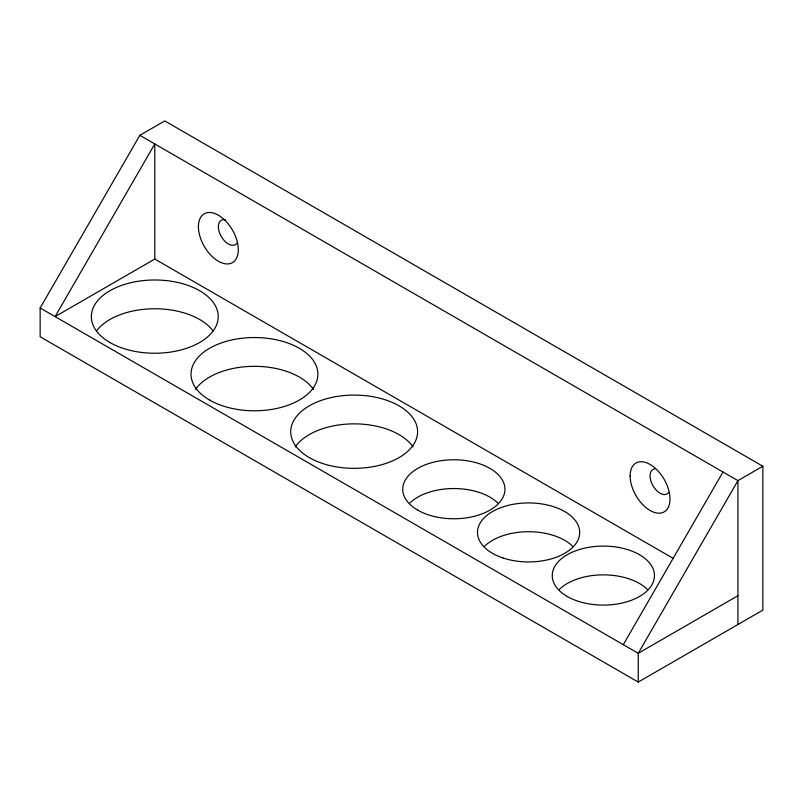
<?xml version="1.0" encoding="UTF-8"?>
<svg xmlns="http://www.w3.org/2000/svg" width="803" height="803" viewBox="0 0 803 803"><rect width="100%" height="100%" fill="white"/><g stroke="black" fill="none" stroke-linecap="round" stroke-linejoin="round"><path stroke-width="1.2" d="M40.15 307.981L139.832 135.326L164.756 120.932L762.85 466.242L762.85 610.129L638.244 682.068L40.15 336.758L40.15 307.981L638.244 653.291L737.927 595.736M623.299 644.658L722.981 472.003M154.788 259.058L55.106 316.613L154.788 143.958L154.788 259.058L673.004 558.256M762.85 466.242L737.927 480.636L638.244 653.291L638.244 682.068M139.832 135.326L737.927 480.636L737.927 624.513M96.541 330.876A63.437 36.627 0 0 1 154.788 308.764A63.437 36.627 0 0 1 213.036 330.876M195.51 389.425A63.437 36.627 0 0 1 254.471 366.319A63.437 36.627 0 0 1 313.421 389.425M295.193 446.97A63.437 36.627 0 0 1 354.153 423.864A63.437 36.627 0 0 1 413.103 446.97M409.58 503.29A51.101 29.5 0 0 1 498.091 503.29M484.339 546.452A51.101 29.5 0 0 1 572.85 546.452M559.099 589.613A51.101 29.5 0 0 1 647.609 589.613M236.955 243.199A14.093 8.14 60 0 1 220.413 234.898A14.093 8.14 60 0 1 225.743 219.851M668.658 492.44A14.093 8.14 60 0 1 652.98 485.765A14.093 8.14 60 0 1 655.047 468.852M198.421 226.697A28.195 16.281 60 0 0 228.323 263.906A28.195 16.281 60 0 0 228.323 224.027A28.195 16.281 60 0 0 198.421 226.697M630.124 475.948A28.195 16.281 60 0 0 660.026 513.147A28.195 16.281 60 0 0 660.026 473.268A28.195 16.281 60 0 0 630.124 475.948M109.931 342.51A63.437 36.627 0 0 0 216.057 326.088A63.437 36.627 0 0 0 138.367 281.231A63.437 36.627 0 0 0 109.931 342.51M417.701 510.126A51.101 29.5 0 0 0 503.19 496.906A51.101 29.5 0 0 0 440.606 460.771A51.101 29.5 0 0 0 417.701 510.126M503.039 557.985A51.101 29.5 0 0 0 579.696 532.429A51.101 29.5 0 0 0 503.039 506.884A51.101 29.5 0 0 0 503.039 557.985M567.219 596.458A51.101 29.5 0 0 0 652.719 583.229A51.101 29.5 0 0 0 590.135 547.094A51.101 29.5 0 0 0 567.219 596.458M322.435 463.431A63.437 36.627 0 0 0 417.59 431.713A63.437 36.627 0 0 0 322.435 399.994A63.437 36.627 0 0 0 322.435 463.431M209.613 400.065A63.437 36.627 0 0 0 315.74 383.643A63.437 36.627 0 0 0 238.049 338.786A63.437 36.627 0 0 0 209.613 400.065"/></g></svg>
